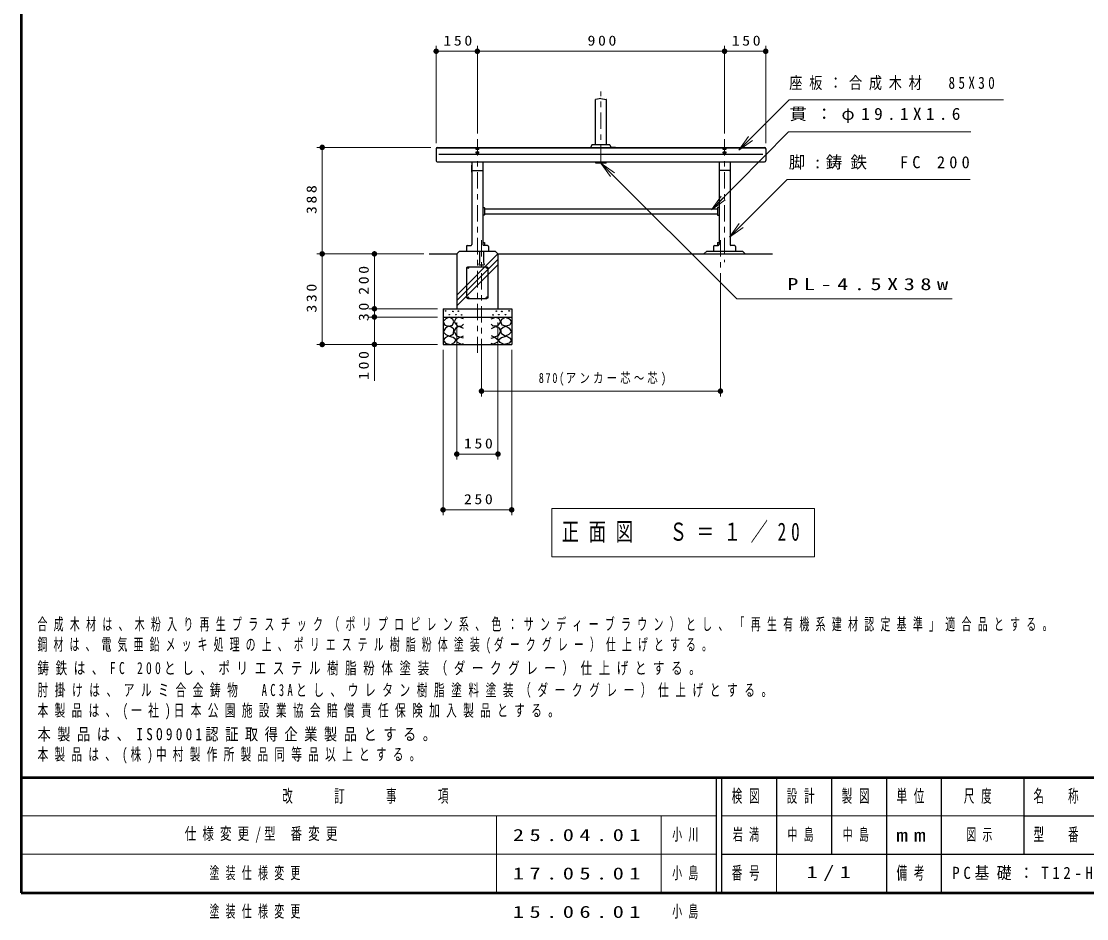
# Model space of a CAD drawing. Units: millimetres on the paper, scale 1:20. Extents: x -365 to 0, y -5 to 257.
# Drawn here: x -365 to -171, y -4.7 to 158.7 of the extents above; entities that cross this region are included whole.
import ezdxf

# ---------------------------------------------------------------- set-up
doc = ezdxf.new("R2010")
doc.units = ezdxf.units.MM
doc.linetypes.add('USER2', pattern=[6, 3, -1, 1, -1])
doc.layers.add('LY_1', color=7, linetype='Continuous', lineweight=25)
doc.layers.add('LY_3', color=7, linetype='Continuous', lineweight=13)
doc.styles.add('ＭＳ ゴシック', font='')
doc.styles.get('ＭＳ ゴシック').set_extended_font_data('MS Gothic')

# ---------------------------------------------------------------- blocks, each defined once
blk = doc.blocks.new('filled_dot')
at = {"color": 0, "linetype": 'Continuous', "lineweight": -2, "const_width": 1.25}
blk.add_lwpolyline([(-0.625, 0, 1), (0.625, 0, 1)], format="xyb", close=True, dxfattribs=at)

msp = doc.modelspace()

# ---------------------------------------------------------------- linework, layer by layer
at = {"layer": 'LY_1', "lineweight": 13}
for p, q in [((-289.467, 136.5), (-289.467, 154.25)), ((-289.467, 153.25), (-281.967, 153.25)), ((-281.967, 138.25), (-281.967, 154.25)), ((-281.967, 153.25), (-236.967, 153.25)), ((-236.967, 138.25), (-236.967, 154.25)), ((-236.967, 153.25), (-229.467, 153.25)), ((-229.467, 136.5), (-229.467, 154.25)), ((-234.382, 135.227), (-232.611, 137.7)), ((-234.382, 135.227), (-232.258, 137.346)), ((-231.905, 136.992), (-234.382, 135.227)), ((-290.467, 135.75), (-311.217, 135.75)), ((-310.217, 116.353), (-310.217, 135.75)), ((-257.7, 130.415), (-259.467, 132.89)), ((-259.467, 132.89), (-256.993, 131.122)), ((-259.467, 132.89), (-257.346, 130.769)), ((-239.322, 124.401), (-237.568, 126.885)), ((-239.322, 124.401), (-237.212, 126.534)), ((-236.857, 126.182), (-239.322, 124.401)), ((-236.056, 119.377), (-234.293, 121.854)), ((-236.056, 119.377), (-233.939, 121.501)), ((-233.584, 121.148), (-236.056, 119.377)), ((-291.717, 116.353), (-311.217, 116.353)), ((-310.217, 99.853), (-310.217, 116.353)), ((-300.717, 106.353), (-300.717, 116.353)), ((-285.717, 108.847), (-278.217, 116.347)), ((-285.717, 107.857), (-278.217, 115.357)), ((-285.717, 106.867), (-278.217, 114.367)), ((-237.717, 112.853), (-237.717, 90.353)), ((-289.217, 106.353), (-301.717, 106.353)), ((-289.217, 104.853), (-301.717, 104.853)), ((-300.717, 104.853), (-300.717, 106.353)), ((-300.717, 93.259), (-300.717, 104.853)), ((-285.717, 103.853), (-285.717, 78.885)), ((-278.217, 103.853), (-278.217, 78.885)), ((-289.217, 99.853), (-311.217, 99.853)), ((-281.217, 99.93), (-281.217, 90.353)), ((-288.217, 98.853), (-288.217, 68.737)), ((-275.717, 98.853), (-275.717, 68.737)), ((-237.717, 91.353), (-281.217, 91.353)), ((-278.217, 79.885), (-285.717, 79.885)), ((-268.409, 69.969), (-268.409, 61.169)), ((-220.609, 69.969), (-268.409, 69.969)), ((-220.609, 61.169), (-220.609, 69.969)), ((-275.717, 69.737), (-288.217, 69.737)), ((-268.409, 61.169), (-220.609, 61.169))]:
    msp.add_line(p, q, dxfattribs=at)
at = {"layer": 'LY_1', "linetype": 'USER2', "lineweight": 13}
for p, q in [((-259.467, 133.096), (-259.467, 145.95)), ((-281.967, 137.25), (-281.967, 98.353)), ((-236.967, 137.25), (-236.967, 114.853)), ((-281.217, 118.853), (-281.217, 99.853)), ((-237.717, 118.853), (-237.717, 113.853)), ((-281.217, 118.291), (-281.217, 116.668))]:
    msp.add_line(p, q, dxfattribs=at)
at = {"layer": 'LY_1'}
for p, q in [((-260.467, 136.251), (-260.467, 144.446)), ((-259.467, 144.639), (-260.425, 144.495)), ((-259.467, 144.639), (-258.51, 144.495)), ((-258.467, 136.251), (-258.467, 144.446)), ((-261.107, 136.191), (-261.293, 135.766)), ((-261.015, 136.251), (-259.467, 136.251)), ((-259.467, 136.251), (-257.92, 136.251)), ((-257.828, 136.191), (-257.642, 135.766)), ((-288.967, 134.509), (-229.967, 134.509)), ((-262.11, 135.751), (-261.316, 135.751)), ((-256.824, 135.751), (-257.619, 135.751)), ((-260.417, 132.89), (-260.417, 133.115)), ((-258.517, 132.89), (-260.417, 132.89)), ((-258.517, 132.89), (-258.517, 133.115)), ((-280.967, 118.428), (-280.669, 118.428)), ((-280.669, 118.428), (-280.669, 117.881)), ((-238.266, 118.428), (-237.967, 118.428)), ((-238.266, 118.428), (-238.266, 117.881)), ((-288.217, 104.853), (-275.717, 104.853))]:
    msp.add_line(p, q, dxfattribs=at)
at = {"layer": 'LY_1', "color": 4}
for p, q in [((-289.467, 135.5), (-289.467, 133.365)), ((-289.217, 135.75), (-229.717, 135.75)), ((-289.217, 135.649), (-229.717, 135.649)), ((-229.467, 135.5), (-229.467, 133.365)), ((-289.217, 133.115), (-229.717, 133.115)), ((-283.017, 132.478), (-282.967, 132.503)), ((-283.017, 132.478), (-283.017, 131.228)), ((-282.967, 133.115), (-282.967, 118.037)), ((-280.967, 133.115), (-280.967, 118.037)), ((-237.967, 133.115), (-237.967, 118.037)), ((-235.967, 133.115), (-235.967, 118.037)), ((-235.917, 132.478), (-235.967, 132.503)), ((-235.917, 132.478), (-235.917, 131.228)), ((-283.017, 131.228), (-282.967, 131.203)), ((-282.892, 131.528), (-281.042, 131.528)), ((-236.042, 131.528), (-237.892, 131.528)), ((-235.917, 131.228), (-235.967, 131.203)), ((-280.967, 124.81), (-280.712, 124.783)), ((-280.667, 124.733), (-280.667, 123.473)), ((-280.667, 124.581), (-238.267, 124.581)), ((-238.267, 124.733), (-238.267, 123.473)), ((-237.967, 124.81), (-238.223, 124.783)), ((-280.712, 123.423), (-280.967, 123.397)), ((-280.667, 123.626), (-238.267, 123.626)), ((-238.223, 123.423), (-237.967, 123.397)), ((-285.217, 116.853), (-285.717, 116.353)), ((-285.217, 116.853), (-278.717, 116.853)), ((-283.967, 117.709), (-283.967, 116.853)), ((-283.823, 117.859), (-283.111, 117.887)), ((-281.592, 116.853), (-281.592, 114.853)), ((-280.842, 116.853), (-280.842, 114.853)), ((-280.111, 117.859), (-280.823, 117.887)), ((-279.967, 117.709), (-279.967, 116.853)), ((-278.717, 116.853), (-278.217, 116.353)), ((-240.217, 116.853), (-240.717, 116.353)), ((-240.217, 116.853), (-233.717, 116.853)), ((-238.967, 117.709), (-238.967, 116.853)), ((-238.823, 117.859), (-238.111, 117.887)), ((-235.111, 117.859), (-235.823, 117.887)), ((-234.967, 117.709), (-234.967, 116.853)), ((-233.717, 116.853), (-233.217, 116.353)), ((-290.717, 116.353), (-285.717, 116.353)), ((-285.717, 116.353), (-285.717, 106.353)), ((-281.593, 114.853), (-281.718, 114.353)), ((-280.843, 114.853), (-280.718, 114.353)), ((-278.217, 116.353), (-228.217, 116.353)), ((-278.217, 116.353), (-278.217, 106.353)), ((-283.867, 108.353), (-283.867, 113.853)), ((-283.717, 114.003), (-280.217, 114.003)), ((-281.717, 114.353), (-280.717, 114.353)), ((-280.067, 113.853), (-280.067, 108.353)), ((-283.717, 108.203), (-280.217, 108.203)), ((-288.217, 106.353), (-288.217, 99.853)), ((-288.217, 106.353), (-275.717, 106.353)), ((-275.717, 106.353), (-275.717, 99.853)), ((-288.217, 99.853), (-275.717, 99.853))]:
    msp.add_line(p, q, dxfattribs=at)
at = {"layer": 'LY_1', "lineweight": 13}
for points in [[(-234.382, 135.227), (-225.202, 144.385), (-186.182, 144.385)], [(-239.322, 124.401), (-225.316, 138.559), (-192.123, 138.559)], [(-259.467, 132.89), (-234.757, 108.18), (-195.549, 108.18)], [(-236.056, 119.377), (-225.549, 129.919), (-192.277, 129.919)]]:
    msp.add_lwpolyline(points, dxfattribs=at)
at = {"layer": 'LY_1', "color": 4}
for points in [[(-281.667, 135.477), (-281.669, 135.485), (-281.672, 135.493), (-281.678, 135.5), (-281.685, 135.508), (-281.695, 135.515), (-281.708, 135.522), (-281.722, 135.528), (-281.738, 135.534), (-281.755, 135.54), (-281.775, 135.545), (-281.795, 135.55), (-281.817, 135.554), (-281.841, 135.558), (-281.865, 135.561), (-281.89, 135.563), (-281.915, 135.565), (-281.941, 135.566), (-281.967, 135.566), (-281.994, 135.566), (-282.019, 135.565), (-282.045, 135.563), (-282.07, 135.561), (-282.094, 135.558), (-282.117, 135.554), (-282.139, 135.55), (-282.16, 135.545), (-282.18, 135.54), (-282.197, 135.534), (-282.213, 135.528), (-282.227, 135.522), (-282.239, 135.515), (-282.249, 135.508), (-282.257, 135.5), (-282.263, 135.493), (-282.266, 135.485), (-282.267, 135.477), (-282.266, 135.469), (-282.263, 135.462), (-282.257, 135.454), (-282.249, 135.446), (-282.239, 135.439), (-282.227, 135.432), (-282.213, 135.426), (-282.197, 135.42), (-282.18, 135.414), (-282.16, 135.409), (-282.139, 135.404), (-282.117, 135.4), (-282.094, 135.396), (-282.07, 135.393), (-282.045, 135.391), (-282.019, 135.389), (-281.994, 135.388), (-281.967, 135.388), (-281.941, 135.388), (-281.915, 135.389), (-281.89, 135.391), (-281.865, 135.393), (-281.841, 135.396), (-281.817, 135.4), (-281.795, 135.404), (-281.775, 135.409), (-281.755, 135.414), (-281.738, 135.42), (-281.722, 135.426), (-281.708, 135.432), (-281.695, 135.439), (-281.685, 135.446), (-281.678, 135.454), (-281.672, 135.462), (-281.669, 135.469)], [(-281.667, 134.807), (-281.669, 134.815), (-281.672, 134.822), (-281.678, 134.83), (-281.685, 134.838), (-281.695, 134.845), (-281.708, 134.852), (-281.722, 134.858), (-281.738, 134.864), (-281.755, 134.87), (-281.775, 134.875), (-281.795, 134.88), (-281.817, 134.884), (-281.841, 134.888), (-281.865, 134.891), (-281.89, 134.893), (-281.915, 134.895), (-281.941, 134.896), (-281.967, 134.896), (-281.994, 134.896), (-282.019, 134.895), (-282.045, 134.893), (-282.07, 134.891), (-282.094, 134.888), (-282.117, 134.884), (-282.139, 134.88), (-282.16, 134.875), (-282.18, 134.87), (-282.197, 134.864), (-282.213, 134.858), (-282.227, 134.852), (-282.239, 134.845), (-282.249, 134.838), (-282.257, 134.83), (-282.263, 134.822), (-282.266, 134.815), (-282.267, 134.807), (-282.266, 134.799), (-282.263, 134.791), (-282.257, 134.784), (-282.249, 134.776), (-282.239, 134.769), (-282.227, 134.762), (-282.213, 134.756), (-282.197, 134.75), (-282.18, 134.744), (-282.16, 134.739), (-282.139, 134.734), (-282.117, 134.73), (-282.094, 134.726), (-282.07, 134.723), (-282.045, 134.721), (-282.019, 134.719), (-281.994, 134.718), (-281.967, 134.718), (-281.941, 134.718), (-281.915, 134.719), (-281.89, 134.721), (-281.865, 134.723), (-281.841, 134.726), (-281.817, 134.73), (-281.795, 134.734), (-281.775, 134.739), (-281.755, 134.744), (-281.738, 134.75), (-281.722, 134.756), (-281.708, 134.762), (-281.695, 134.769), (-281.685, 134.776), (-281.678, 134.784), (-281.672, 134.791), (-281.669, 134.799)], [(-236.667, 135.477), (-236.669, 135.485), (-236.672, 135.493), (-236.678, 135.5), (-236.685, 135.508), (-236.695, 135.515), (-236.708, 135.522), (-236.722, 135.528), (-236.738, 135.534), (-236.755, 135.54), (-236.775, 135.545), (-236.795, 135.55), (-236.817, 135.554), (-236.841, 135.558), (-236.865, 135.561), (-236.89, 135.563), (-236.915, 135.565), (-236.941, 135.566), (-236.967, 135.566), (-236.994, 135.566), (-237.019, 135.565), (-237.045, 135.563), (-237.07, 135.561), (-237.094, 135.558), (-237.117, 135.554), (-237.139, 135.55), (-237.16, 135.545), (-237.179, 135.54), (-237.197, 135.534), (-237.213, 135.528), (-237.227, 135.522), (-237.239, 135.515), (-237.249, 135.508), (-237.257, 135.5), (-237.263, 135.493), (-237.266, 135.485), (-237.267, 135.477), (-237.266, 135.469), (-237.263, 135.462), (-237.257, 135.454), (-237.249, 135.446), (-237.239, 135.439), (-237.227, 135.432), (-237.213, 135.426), (-237.197, 135.42), (-237.179, 135.414), (-237.16, 135.409), (-237.139, 135.404), (-237.117, 135.4), (-237.094, 135.396), (-237.07, 135.393), (-237.045, 135.391), (-237.019, 135.389), (-236.994, 135.388), (-236.967, 135.388), (-236.941, 135.388), (-236.915, 135.389), (-236.89, 135.391), (-236.865, 135.393), (-236.841, 135.396), (-236.817, 135.4), (-236.795, 135.404), (-236.775, 135.409), (-236.755, 135.414), (-236.738, 135.42), (-236.722, 135.426), (-236.708, 135.432), (-236.695, 135.439), (-236.685, 135.446), (-236.678, 135.454), (-236.672, 135.462), (-236.669, 135.469)], [(-236.667, 134.807), (-236.669, 134.815), (-236.672, 134.822), (-236.678, 134.83), (-236.685, 134.838), (-236.695, 134.845), (-236.708, 134.852), (-236.722, 134.858), (-236.738, 134.864), (-236.755, 134.87), (-236.775, 134.875), (-236.795, 134.88), (-236.817, 134.884), (-236.841, 134.888), (-236.865, 134.891), (-236.89, 134.893), (-236.915, 134.895), (-236.941, 134.896), (-236.967, 134.896), (-236.994, 134.896), (-237.019, 134.895), (-237.045, 134.893), (-237.07, 134.891), (-237.094, 134.888), (-237.117, 134.884), (-237.139, 134.88), (-237.16, 134.875), (-237.179, 134.87), (-237.197, 134.864), (-237.213, 134.858), (-237.227, 134.852), (-237.239, 134.845), (-237.249, 134.838), (-237.257, 134.83), (-237.263, 134.822), (-237.266, 134.815), (-237.267, 134.807), (-237.266, 134.799), (-237.263, 134.791), (-237.257, 134.784), (-237.249, 134.776), (-237.239, 134.769), (-237.227, 134.762), (-237.213, 134.756), (-237.197, 134.75), (-237.179, 134.744), (-237.16, 134.739), (-237.139, 134.734), (-237.117, 134.73), (-237.094, 134.726), (-237.07, 134.723), (-237.045, 134.721), (-237.019, 134.719), (-236.994, 134.718), (-236.967, 134.718), (-236.941, 134.718), (-236.915, 134.719), (-236.89, 134.721), (-236.865, 134.723), (-236.841, 134.726), (-236.817, 134.73), (-236.795, 134.734), (-236.775, 134.739), (-236.755, 134.744), (-236.738, 134.75), (-236.722, 134.756), (-236.708, 134.762), (-236.695, 134.769), (-236.685, 134.776), (-236.678, 134.784), (-236.672, 134.791), (-236.669, 134.799)]]:
    msp.add_lwpolyline(points, close=True, dxfattribs=at)
at = {"layer": 'LY_1'}
for points in [[(-287.095, 104.823), (-287.729, 104.522), (-288.204, 104.047), (-287.903, 103.35), (-287.174, 103.207), (-286.477, 103.366), (-286.224, 103.952), (-286.414, 104.459)], [(-276.84, 104.823), (-276.206, 104.522), (-275.731, 104.047), (-276.032, 103.35), (-276.761, 103.207), (-277.458, 103.366), (-277.711, 103.952), (-277.521, 104.459)], [(-287.222, 103.176), (-287.76, 102.827), (-288.204, 102.146), (-287.697, 101.686), (-287.032, 101.37), (-286.335, 101.813), (-286.255, 102.653), (-286.663, 103.015)], [(-276.713, 103.176), (-276.174, 102.827), (-275.731, 102.146), (-276.238, 101.686), (-276.903, 101.37), (-277.6, 101.813), (-277.679, 102.653), (-277.272, 103.015)], [(-287.263, 101.379), (-287.831, 101.06), (-288.169, 100.637), (-287.766, 100.071), (-286.823, 99.868), (-286.107, 100.187), (-285.834, 100.692), (-286.373, 101.148)], [(-276.672, 101.379), (-276.103, 101.06), (-275.766, 100.637), (-276.169, 100.071), (-277.112, 99.868), (-277.827, 100.187), (-278.101, 100.692), (-277.562, 101.148)]]:
    msp.add_lwpolyline(points, close=True, dxfattribs=at)
for points in [[(-284.497, 104.538), (-285.352, 104.855), (-285.891, 104.586), (-286.208, 103.984), (-285.622, 103.223), (-284.845, 103.16), (-284.497, 103.556)], [(-279.438, 104.538), (-278.582, 104.855), (-278.044, 104.586), (-277.727, 103.984), (-278.313, 103.223), (-279.089, 103.16), (-279.438, 103.556)], [(-284.513, 102.732), (-285.273, 103.128), (-285.907, 102.875), (-286.208, 102.225), (-285.764, 101.449), (-285.004, 101.211), (-284.513, 101.417)], [(-279.422, 102.732), (-278.662, 103.128), (-278.028, 102.875), (-277.727, 102.225), (-278.171, 101.449), (-278.931, 101.211), (-279.422, 101.417)], [(-284.497, 101.005), (-285.162, 101.211), (-285.812, 100.657), (-285.637, 100.261), (-284.909, 99.896), (-284.497, 100.055)], [(-279.438, 101.005), (-278.773, 101.211), (-278.123, 100.657), (-278.297, 100.261), (-279.026, 99.896), (-279.438, 100.055)]]:
    msp.add_lwpolyline(points, dxfattribs=at)
at = {"layer": 'LY_1', "color": 4}
for centre in [(-283.717, 113.853), (-280.217, 113.853), (-283.717, 108.353), (-280.217, 108.353)]:
    msp.add_circle(centre, 0.15, dxfattribs=at)
at = {"layer": 'LY_1'}
for centre in [(-287.76, 105.959), (-287.089, 105.288), (-286.418, 105.866), (-285.877, 105.27), (-285.43, 105.922), (-284.834, 105.232), (-279.101, 105.232), (-278.505, 105.922), (-278.058, 105.27), (-277.517, 105.866), (-276.846, 105.288), (-276.175, 105.959)]:
    msp.add_circle(centre, 0.05, dxfattribs=at)
for centre, radius, start, end in [((-260.417, 144.446), 0.05, 98.53077, 180), ((-258.517, 144.446), 0.05, 0, 81.46923), ((-261.015, 136.151), 0.1, 90, 156.37062), ((-257.92, 136.151), 0.1, 23.62938, 90), ((-262.11, 135.651), 0.1, 82.07609, 97.92391), ((-261.316, 135.776), 0.025, 270, 336.37062), ((-257.619, 135.776), 0.025, 203.62938, 270)]:
    msp.add_arc(centre, radius, start, end, dxfattribs=at)
at = {"layer": 'LY_1', "color": 4}
for centre, radius, start, end in [((-289.217, 135.5), 0.25, 89.99998, 179.99996), ((-289.217, 135.399), 0.25, 89.99998, 179.99996), ((-229.717, 135.5), 0.25, 0, 89.99998), ((-229.717, 135.399), 0.25, 0, 89.99998), ((-289.217, 133.365), 0.25, 179.99998, 270.00002), ((-229.717, 133.365), 0.25, 270.00002, 0), ((-282.892, 131.603), 0.075, 179.99998, 270.00002), ((-281.042, 131.603), 0.075, 270.00002, 0), ((-237.892, 131.603), 0.075, 179.99996, 269.99995), ((-236.042, 131.603), 0.075, 269.99996, 0), ((-280.717, 124.733), 0.05, 0, 83.99155), ((-238.217, 124.733), 0.05, 96.00842, 179.99996), ((-280.717, 123.473), 0.05, 276.00845, 0), ((-238.217, 123.473), 0.05, 179.99996, 263.99151), ((-283.817, 117.709), 0.15, 92.29005, 179.99996), ((-283.117, 118.037), 0.15, 272.29, 0), ((-280.817, 118.037), 0.15, 179.99996, 267.70997), ((-280.117, 117.709), 0.15, 0, 87.70991), ((-238.817, 117.709), 0.15, 92.29005, 179.99996), ((-238.117, 118.037), 0.15, 272.28999, 0), ((-235.817, 118.037), 0.15, 179.99996, 267.70997), ((-235.117, 117.709), 0.15, 0, 87.70991)]:
    msp.add_arc(centre, radius, start, end, dxfattribs=at)
at = {"layer": 'LY_3', "lineweight": 50}
for p, q in [((-365, 257), (-365, 0)), ((-365, 21), (0, 21)), ((-365, 0), (0, 0))]:
    msp.add_line(p, q, dxfattribs=at)
at = {"layer": 'LY_3', "color": 211, "lineweight": 25}
for p, q in [((-238.5, 21), (-238.5, 0)), ((-237.5, 21), (-237.5, 0)), ((-227.5, 21), (-227.5, 7)), ((-217.5, 21), (-217.5, 7)), ((-207.5, 21), (-207.5, 0)), ((-197.5, 21), (-197.5, 7)), ((-182.5, 21), (-182.5, 7)), ((-182.5, 14), (-70, 14)), ((-237.5, 7), (0, 7))]:
    msp.add_line(p, q, dxfattribs=at)
at = {"layer": 'LY_3'}
for p, q in [((-365, 14), (-238.5, 14)), ((-278.5, 14), (-278.5, 0)), ((-248.5, 14), (-248.5, 0)), ((-237.5, 14), (-182.5, 14)), ((-365, 7), (-238.5, 7)), ((-227.5, 7), (-227.5, 0))]:
    msp.add_line(p, q, dxfattribs=at)
at = {"layer": 'LY_3', "lineweight": 25}
msp.add_line((-197.5, 7), (-197.5, 0), dxfattribs=at)

# ---------------------------------------------------------------- block references
at = {"layer": 'LY_1', "lineweight": 13, "xscale": 0.4, "yscale": 0.4}
for p in [(-289.467, 153.25), (-281.967, 153.25), (-236.967, 153.25), (-281.217, 91.353), (-285.717, 79.885), (-288.217, 69.737)]:
    msp.add_blockref('filled_dot', p, dxfattribs=at)
for p, rotation in [((-281.967, 153.25), 180), ((-236.967, 153.25), 180), ((-229.467, 153.25), 180), ((-310.217, 135.75), 270), ((-310.217, 116.353), 270), ((-300.717, 116.353), 270), ((-300.717, 106.353), 270), ((-300.717, 104.853), 270), ((-310.217, 99.853), 90), ((-300.717, 99.853), 90), ((-237.717, 91.353), 180), ((-278.217, 79.885), 180), ((-275.717, 69.737), 180)]:
    msp.add_blockref('filled_dot', p, dxfattribs=dict(at, rotation=rotation))

# ---------------------------------------------------------------- texts
at = {"layer": 'LY_1', "style": 'ＭＳ ゴシック'}
for s, insert, char_height, attachment_point in [('\\T1.33;\\W1.15;150', (-285.296, 154.25), 1.833, 8), ('\\T1.33;\\W1.15;900', (-259.051, 154.25), 1.833, 8), ('\\T1.33;\\W1.15;150', (-232.796, 154.25), 1.833, 8), ('\\T1.51;\\W0.8;座板：合成木材\u300085X30', (-225.182, 147.385), 2.199, 4), ('\\T1.5;\\W1.05;貫：φ19.1X1.6', (-225.123, 141.559), 2.199, 4), ('\\T1.5;脚:鋳鉄\u3000FC\\~200', (-225.277, 132.919), 2.199, 4), ('\\T1.5;\\W1.35;PL-4.5X38w', (-225.549, 110.83), 2.199, 4), ('\\T1.32;\\W0.75;870(アンカー芯～芯)', (-259.043, 92.353), 1.833, 8), ('\\T1.33;\\W1.15;150', (-281.546, 80.885), 1.833, 8), ('\\T1.33;\\W1.15;250', (-281.552, 70.737), 1.833, 8), ('\\T1.56;\\W0.7;正面図\u3000Ｓ＝１／20', (-244.509, 65.569), 3.299, 5), ('\\T1.64;\\W0.6;合成木材は、木粉入り再生プラスチック（ポリプロピレン系、色：サンディーブラウン）とし、「再生有機系建材認定基準」適合品とする。', (-362.052, 47.536), 2.199, 7), ('\\T1.62;\\W0.6;鋼材は、電気亜鉛メッキ処理の上、ポリエステル樹脂粉体塗装(ダークグレー）仕上げとする。', (-362.052, 43.536), 2.199, 7), ('\\T1.57;\\W0.7;鋳鉄は、FC\\~200とし、ポリエステル樹脂粉体塗装（ダークグレー）仕上げとする。', (-362.052, 39.536), 2.199, 7), ('\\T1.61;\\W0.65;肘掛けは、アルミ合金鋳物\u3000AC3Aとし、ウレタン樹脂塗料塗装（ダークグレー）仕上げとする。', (-362.052, 35.536), 2.199, 7), ('\\T1.59;\\W0.65;本製品は、(一社)日本公園施設業協会賠償責任保険加入製品とする。', (-362.052, 31.536), 2.199, 7), ('\\T1.5;\\W0.8;本製品は、ISO9001認証取得企業製品とする。', (-362.052, 27.536), 2.199, 7), ('\\T1.58;\\W0.65;本製品は、(株)中村製作所製品同等品以上とする。', (-362.052, 23.536), 2.199, 7), ('\\T1.53;\\W0.7;仕様変更/型\\~番変更', (-335.25, 10.5), 2.199, 4), ('\\T1.64;\\W0.6;小川', (-246.5, 10.5), 2.199, 4), ('\\T1.64;\\W0.6;岩満', (-232.5, 10.5), 2.199, 5), ('\\T1.64;\\W0.6;中島', (-225.5, 10.5), 2.199, 4), ('\\T1.64;\\W0.6;中島', (-212.5, 10.5), 2.199, 5), ('\\T1.64;\\W0.6;図示', (-190, 10.5), 2.199, 5), ('\\T1.5;\\W1.35;25.04.01', (-275.5, 10.5), 2.199, 4), ('\\T1.64;\\W0.6;塗装仕様変更', (-330.75, 3.5), 2.199, 4), ('\\T1.5;\\W1.35;17.05.01', (-275.5, 3.5), 2.199, 4), ('\\T1.64;\\W0.6;小島', (-246.5, 3.5), 2.199, 4), ('\\T1.5;\\W1.35;1/1', (-217.5, 3.5), 2.199, 5), ('\\T1.5;\\W0.9;PC基礎：T12-HF\u3000肘掛け付', (-195.5, 3.5), 2.199, 4), ('\\T1.64;\\W0.6;塗装仕様変更', (-330.75, -3.5), 2.199, 4), ('\\T1.5;\\W1.35;15.06.01', (-275.5, -3.5), 2.199, 4), ('\\T1.64;\\W0.6;小島', (-246.5, -3.5), 2.199, 4)]:
    msp.add_mtext(s, dxfattribs=dict(at, insert=insert, char_height=char_height, attachment_point=attachment_point))
at = {"layer": 'LY_1', "char_height": 1.833, "attachment_point": 8, "rotation": 90, "style": 'ＭＳ ゴシック'}
for s, insert in [('\\T1.33;\\W1.15;388', (-311.217, 126.468)), ('\\T1.33;\\W1.15;200', (-301.717, 111.77)), ('\\T1.33;\\W1.15;330', (-311.217, 108.518)), ('\\T1.34;\\W1.15;30', (-301.717, 106.031)), ('\\T1.33;\\W1.15;100', (-301.717, 96.259))]:
    msp.add_mtext(s, dxfattribs=dict(at, insert=insert))
at = {"layer": 'LY_3', "color": 4, "char_height": 2.346, "attachment_point": 5, "style": 'ＭＳ ゴシック'}
for s, insert in [('\\T1.64;\\W0.6;改\u3000\u3000訂\u3000\u3000事\u3000\u3000項', (-301.75, 17.5)), ('\\T1.64;\\W0.6;検図', (-232.5, 17.5)), ('\\T1.64;\\W0.6;設計', (-222.5, 17.5)), ('\\T1.64;\\W0.6;製図', (-212.5, 17.5)), ('\\T1.64;\\W0.6;単位', (-202.5, 17.5)), ('\\T1.64;\\W0.6;尺度', (-190.25, 17.5)), ('\\T1.64;\\W0.6;名\u3000称', (-176, 17.5)), ('\\T1.64;\\W0.6;型\u3000番', (-176, 10.5)), ('\\T1.5;\\W1.35;mm', (-202.5, 10.5)), ('\\T1.64;\\W0.6;番号', (-232.5, 3.5)), ('\\T1.64;\\W0.6;備考', (-202.5, 3.5))]:
    msp.add_mtext(s, dxfattribs=dict(at, insert=insert))

doc.saveas('drawing.dxf')
